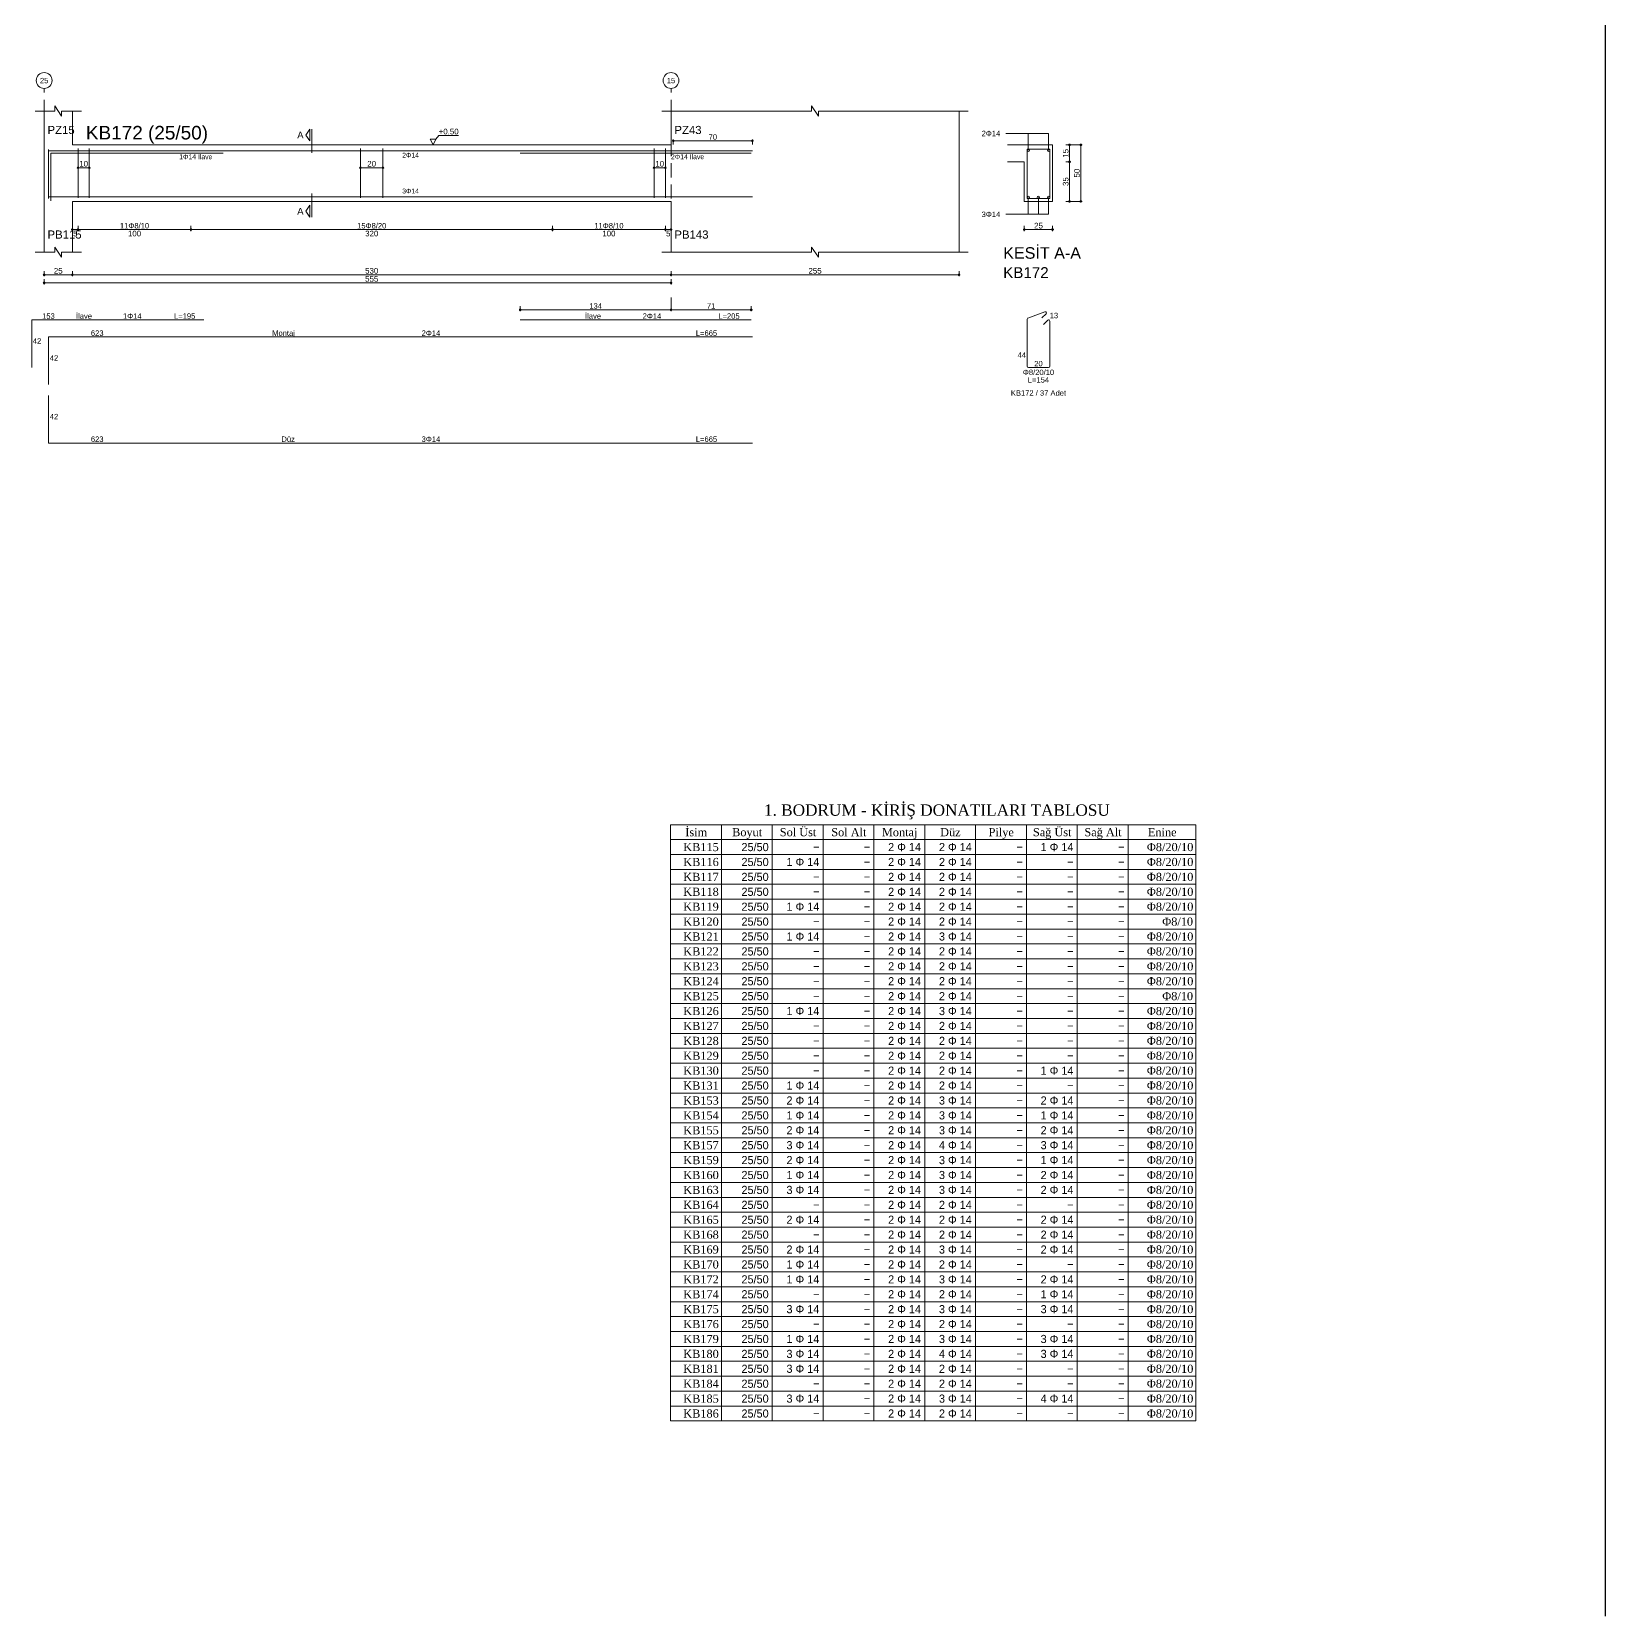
# Model space of a CAD drawing. Header units: millimetres. Extents: x 23801 to 80069, y 9628 to 14137.
# Drawn here: x 29244 to 31334, y 9628 to 11733 of the extents above; entities that cross this region are included whole.
import ezdxf

# ---------------------------------------------------------------- set-up
doc = ezdxf.new("R2010")
doc.units = ezdxf.units.MM
doc.linetypes.add('DASHDOT2', pattern=[12.7, 6.35, -3.175, 0, -3.175])
doc.linetypes.add('DASHED4', pattern=[18.75, 12.5, -6.25])
doc.layers.add('aks', color=251, linetype='DASHDOT2', lineweight=35)
for name, color, linetype in [('Donatı Metraj Tablosu', 7, 'Continuous'), ('Donatı Topl. Uzun. Yazısı', 7, 'Continuous'), ('Donatı Uz. Yazısı', 7, 'Continuous'), ('Donatı Yazısı', 7, 'Continuous'), ('Donatı Çizgisi', 7, 'Continuous'), ('Kiriş', 7, 'Continuous'), ('Standart', 7, 'Continuous'), ('Ölçülendirme', 7, 'Continuous')]:
    doc.layers.add(name, color=color, linetype=linetype)
doc.styles.add('arial_1_18', font='arial.ttf', dxfattribs={"height": 0.2})
doc.styles.add('symbol_1_18', font='symbol.ttf', dxfattribs={"height": 0.2})
doc.styles.add('times new roman_1_18', font='times.ttf', dxfattribs={"height": 0.2})

# ---------------------------------------------------------------- blocks, each defined once
blk = doc.blocks.new('IDE143Entity7370')
at = {"layer": 'aks', "color": 30, "linetype": 'DASHED4', "lineweight": 5}
for points in [[(22309.5, 2016.8), (22309.5, 2151.8)], [(22864.5, 2016.8), (22864.5, 2151.8)], [(22864.5, 1955.8), (22864.5, 1966.8)]]:
    blk.add_lwpolyline(points, dxfattribs=at)
at = {"layer": 'aks', "color": 1, "linetype": 'Continuous', "lineweight": 5}
for centre in [(22309.5, 2158.8), (22864.5, 2158.8)]:
    blk.add_circle(centre, 7, dxfattribs=at)
at = {"layer": 'Donatı Çizgisi', "color": 5, "linetype": 'Continuous', "lineweight": 5}
for points in [[(22313.5, 2054.4), (22313.5, 2097.8)], [(22313.5, 2096.4), (22936.5, 2096.4)], [(22315.5, 2052.4), (22315.5, 2094.4)], [(22315.5, 2094.4), (22468, 2094.4)], [(22339.5, 2055), (22339.5, 2098.6)], [(22349.5, 2055), (22349.5, 2098.6)], [(22589.5, 2055), (22589.5, 2098.6)], [(22609.5, 2055), (22609.5, 2098.6)], [(22731, 2094.4), (22935.5, 2094.4)], [(22849.5, 2055), (22849.5, 2098.6)], [(22859.5, 2055), (22859.5, 2098.6)], [(23179.8, 2054.3), (23179.8, 2097.9)], [(23179.8, 2097.9), (23199.8, 2097.9)], [(23199.8, 2054.3), (23199.8, 2097.9)], [(22313.5, 2055.8), (22936.5, 2055.8)], [(23179.8, 2054.3), (23199.8, 2054.3)], [(23180.5, 1948.5), (23195.5, 1954)], [(23192.9, 1948.7), (23196.6, 1952.3)], [(22298.5, 1904.8), (22298.5, 1946.8)], [(22298.5, 1946.8), (22451, 1946.8)], [(22731, 1946.8), (22935.5, 1946.8)], [(23179.8, 1905.7), (23179.8, 1947.6)], [(23194.3, 1942.8), (23198.1, 1946.6)], [(23199.8, 1905.7), (23199.8, 1945.8)], [(22313.5, 1889.7), (22313.5, 1931.7)], [(22313.5, 1931.7), (22936.5, 1931.7)], [(23180.9, 1904.7), (23198.8, 1904.7)], [(22313.5, 1837.8), (22313.5, 1879.8)], [(22313.5, 1837.8), (22936.5, 1837.8)]]:
    blk.add_lwpolyline(points, dxfattribs=at)
for centre in [(23180.8, 2096.9), (23198.8, 2096.9), (23180.8, 2055.3), (23189.8, 2055.3), (23198.8, 2055.3)]:
    blk.add_circle(centre, 1, dxfattribs=at)
for centre, start, end in [((23195.9, 1953), 315, 110), ((23180.9, 1947.6), 110, 180), ((23198.8, 1945.8), 0, 135), ((23180.9, 1905.7), 180, 270), ((23198.8, 1905.7), 270, 0)]:
    blk.add_arc(centre, 1.02, start, end, dxfattribs=at)
at = {"layer": 'Kiriş', "color": 1, "linetype": 'Continuous', "lineweight": 5}
for points in [[(22319, 2131.8), (22319, 2136.3)], [(22325, 2127.3), (22319, 2136.3)], [(22989, 2131.8), (22989, 2136.3)], [(22995, 2127.3), (22989, 2136.3)], [(22301.5, 2131.8), (22319, 2131.8)], [(22309.5, 2006.8), (22309.5, 2131.8)], [(22325, 2127.3), (22325, 2131.8)], [(22325, 2131.8), (22342.5, 2131.8)], [(22334.5, 2101.8), (22334.5, 2131.8)], [(22856.5, 2131.8), (22989, 2131.8)], [(22864.5, 2101.8), (22864.5, 2131.8)], [(22995, 2131.8), (23127.5, 2131.8)], [(22995, 2127.3), (22995, 2131.8)], [(23119.5, 2006.8), (23119.5, 2131.8)], [(22334.5, 2101.8), (22864.5, 2101.8)], [(23162.3, 2101.8), (23202.3, 2101.8)], [(23202.3, 2051.8), (23202.3, 2101.8)], [(23162.3, 2086.8), (23177.3, 2086.8)], [(23177.3, 2051.8), (23177.3, 2086.8)], [(22334.5, 2051.8), (22864.5, 2051.8)], [(22334.5, 2006.8), (22334.5, 2051.8)], [(22864.5, 2006.8), (22864.5, 2051.8)], [(23177.3, 2051.8), (23202.3, 2051.8)], [(22301.5, 2006.8), (22319, 2006.8)], [(22325, 2002.3), (22319, 2011.3)], [(22319, 2006.8), (22319, 2011.3)], [(22325, 2006.8), (22342.5, 2006.8)], [(22325, 2002.3), (22325, 2006.8)], [(22856.5, 2006.8), (22989, 2006.8)], [(22995, 2002.3), (22989, 2011.3)], [(22989, 2006.8), (22989, 2011.3)], [(22995, 2006.8), (23127.5, 2006.8)], [(22995, 2002.3), (22995, 2006.8)]]:
    blk.add_lwpolyline(points, dxfattribs=at)
at = {"layer": 'Ölçülendirme', "color": 1, "linetype": 'Continuous', "lineweight": 5}
for points in [[(22541.3, 2110.5), (22544.8, 2115.8)], [(22544.8, 2105.3), (22541.3, 2110.5)], [(22544.8, 2105.3), (22544.8, 2115.8)], [(22546.5, 2094.8), (22546.5, 2115.8)], [(22653.8, 2101.8), (22651.3, 2106.8)], [(22651.3, 2106.8), (22656.3, 2106.8)], [(22656.3, 2106.8), (22653.8, 2101.8)], [(22656.3, 2106.8), (22658.8, 2110.1)], [(22658.8, 2110.1), (22676.4, 2110.1)], [(22865.5, 2105.4), (22937.5, 2105.4)], [(22866.5, 2102.1), (22866.5, 2106.6)], [(22936.5, 2102.1), (22936.5, 2106.6)], [(23160.8, 2111.9), (23198.8, 2111.9)], [(23180.8, 2096.9), (23180.8, 2111.9)], [(23198.8, 2096.9), (23198.8, 2111.9)], [(22653.8, 2101.8), (22653.8, 2101.8)], [(23214.1, 2101.8), (23228.6, 2101.8)], [(23217.3, 2050.8), (23217.3, 2102.8)], [(23227.3, 2050.8), (23227.3, 2102.8)], [(22339.5, 2081.6), (22349.5, 2081.6)], [(22589.5, 2081.6), (22609.5, 2081.6)], [(22849.5, 2081.6), (22859.5, 2081.6)], [(23214.1, 2086.8), (23218.6, 2086.8)], [(22546.5, 2037.8), (22546.5, 2058.8)], [(23180.8, 2040.3), (23180.8, 2055.3)], [(23189.8, 2040.3), (23189.8, 2055.3)], [(23198.8, 2040.3), (23198.8, 2055.3)], [(23214.1, 2051.8), (23228.6, 2051.8)], [(22541.3, 2043), (22544.8, 2048.3)], [(22544.8, 2037.8), (22541.3, 2043)], [(22544.8, 2037.8), (22544.8, 2048.3)], [(23160.8, 2040.3), (23198.8, 2040.3)], [(22333.5, 2026.8), (22865.5, 2026.8)], [(22334.5, 2025.5), (22334.5, 2030)], [(22339.5, 2025.5), (22339.5, 2030)], [(22439.5, 2025.5), (22439.5, 2030)], [(22759.5, 2025.5), (22759.5, 2030)], [(22859.5, 2025.5), (22859.5, 2030)], [(22864.5, 2025.5), (22864.5, 2030)], [(23176.3, 2026.8), (23203.3, 2026.8)], [(23177.3, 2025.5), (23177.3, 2030)], [(23202.3, 2025.5), (23202.3, 2030)], [(22308.5, 1986.8), (23120.5, 1986.8)], [(22308.5, 1979.6), (22865.5, 1979.6)], [(22309.5, 1985.5), (22309.5, 1990)], [(22309.5, 1978.3), (22309.5, 1982.8)], [(22334.5, 1985.5), (22334.5, 1990)], [(22864.5, 1985.5), (22864.5, 1990)], [(22864.5, 1978.3), (22864.5, 1982.8)], [(23119.5, 1985.5), (23119.5, 1990)], [(22730, 1955.8), (22865.5, 1955.8)], [(22731, 1954.5), (22731, 1959)], [(22863.5, 1955.8), (22936.5, 1955.8)], [(22864.5, 1954.5), (22864.5, 1959)], [(22864.5, 1954.5), (22864.5, 1959)], [(22935.5, 1954.5), (22935.5, 1959)]]:
    blk.add_lwpolyline(points, dxfattribs=at)
for centre in [(22866.5, 2105.4), (22936.5, 2105.4), (23217.3, 2101.8), (23227.3, 2101.8), (22339.5, 2081.6), (22349.5, 2081.6), (22589.5, 2081.6), (22609.5, 2081.6), (22849.5, 2081.6), (22859.5, 2081.6), (23217.3, 2086.8), (23217.3, 2051.8), (23227.3, 2051.8), (22334.5, 2026.8), (22339.5, 2026.8), (22339.5, 2026.8), (22439.5, 2026.8), (22439.5, 2026.8), (22759.5, 2026.8), (22759.5, 2026.8), (22859.5, 2026.8), (22859.5, 2026.8), (22864.5, 2026.8), (23177.3, 2026.8), (23202.3, 2026.8), (22309.5, 1986.8), (22309.5, 1979.6), (22334.5, 1986.8), (22334.5, 1986.8), (22864.5, 1986.8), (22864.5, 1986.8), (22864.5, 1979.6), (23119.5, 1986.8), (22731, 1955.8), (22864.5, 1955.8), (22864.5, 1955.8), (22935.5, 1955.8)]:
    blk.add_circle(centre, 0.75, dxfattribs=at)
at = {"layer": 'aks', "color": 1, "linetype": 'Continuous', "lineweight": 5, "style": 'arial_1_18'}
for s, p in [('25', (22305.8, 2156.4)), ('15', (22860.8, 2156.4))]:
    blk.add_text(s, height=4.73, dxfattribs=at).set_placement(p)
at = {"layer": 'Donatı Topl. Uzun. Yazısı', "color": 1, "linetype": 'Continuous', "lineweight": 5, "style": 'arial_1_18'}
for s, p in [('L=195', (22424.5, 1947.8)), ('L=205', (22906.4, 1947.8)), ('L=665', (22886.5, 1932.7)), ('L=154', (23180.4, 1891.3)), ('L=665', (22886.5, 1838.8))]:
    blk.add_text(s, height=4.8, dxfattribs=at).set_placement(p)
at = {"layer": 'Donatı Uz. Yazısı', "color": 1, "linetype": 'Continuous', "lineweight": 5, "style": 'arial_1_18'}
for s, p in [('153', (22307.7, 1947.8)), ('13', (23199.8, 1948.3)), ('623', (22350.9, 1932.7)), ('42', (22299.5, 1925.8)), ('42', (22314.5, 1910.7)), ('44', (23171.4, 1913.4)), ('20', (23186.1, 1905.7)), ('42', (22314.5, 1858.8)), ('623', (22350.9, 1838.8))]:
    blk.add_text(s, height=4.8, dxfattribs=at).set_placement(p)
at = {"layer": 'Donatı Yazısı', "color": 5, "linetype": 'Continuous', "lineweight": 5, "style": 'arial_1_18'}
for s, height, p in [('2Φ14', 4.8, (23139.5, 2109.5)), ('1Φ14 İlave', 4.32, (22429.1, 2089.1)), ('2Φ14 İlave', 4.32, (22864.5, 2089.1)), ('3Φ14', 4.8, (23139.5, 2037.9)), ('1Φ14', 4.8, (22379.3, 1947.8)), ('2Φ14', 4.8, (22839.4, 1947.8)), ('2Φ14', 4.8, (22643.7, 1932.7)), ('Φ8/20/10', 4.8, (23176, 1898)), ('KB172 / 37 Adet', 4.8, (23165.4, 1879.7)), ('3Φ14', 4.8, (22643.7, 1838.8))]:
    blk.add_text(s, height=height, dxfattribs=at).set_placement(p)
for s, p in [('2Φ14', (22626.5, 2090.5)), ('3Φ14', (22626.5, 2058.8))]:
    blk.add_text(s, height=4.32, rotation=360, dxfattribs=at).set_placement(p)
at = {"layer": 'Donatı Yazısı', "color": 1, "linetype": 'Continuous', "lineweight": 5, "style": 'arial_1_18'}
for s, p in [('İlave', (22337.7, 1947.8)), ('İlave', (22788.4, 1947.8)), ('Montaj', (22511.4, 1932.7)), ('Düz', (22519.6, 1838.8))]:
    blk.add_text(s, height=4.8, dxfattribs=at).set_placement(p)
at = {"layer": 'Kiriş', "color": 1, "linetype": 'Continuous', "lineweight": 5, "style": 'arial_1_18'}
for s, height, p in [('KB172 (25/50)', 12, (22346.5, 2106.6)), ('PZ15', 7.2, (22312.5, 2111.4)), ('PZ43', 7.2, (22867.5, 2111.4)), ('PB115', 7.2, (22312.5, 2018.8)), ('PB143', 7.2, (22867.5, 2018.8)), ('KESİT A-A', 10.2, (23158.6, 2001)), ('KB172', 9.6, (23158.6, 1983.9))]:
    blk.add_text(s, height=height, dxfattribs=at).set_placement(p)
at = {"layer": 'Ölçülendirme', "color": 1, "linetype": 'Continuous', "lineweight": 5, "style": 'arial_1_18'}
for s, height, p in [('A', 5.95, (22533.6, 2107.6)), ('+0.50', 5, (22658.8, 2111.1)), ('70', 4.8, (22897.8, 2106.4)), ('A', 5.95, (22533.6, 2040.1)), ('5', 5, (22335.1, 2020.8)), ('100', 5, (22383.7, 2020.8)), ('320', 5, (22593.7, 2020.8)), ('100', 5, (22803.7, 2020.8)), ('5', 5, (22860.1, 2020.8)), ('25', 5, (23186, 2027.8)), ('25', 5, (22318.1, 1987.8)), ('530', 5, (22593.7, 1987.8)), ('255', 5, (22986.2, 1987.8)), ('555', 5, (22593.7, 1980.6))]:
    blk.add_text(s, height=height, dxfattribs=at).set_placement(p)
for s, rotation, p in [('15', 90, (23216.4, 2090.4)), ('10', 360, (22340.6, 2082.6)), ('20', 360, (22595.6, 2082.6)), ('10', 360, (22850.6, 2082.6)), ('50', 90, (23226.4, 2072.9)), ('35', 90, (23216.4, 2065.4))]:
    blk.add_text(s, height=5, rotation=rotation, dxfattribs=at).set_placement(p)
at = {"layer": 'Ölçülendirme', "color": 5, "linetype": 'Continuous', "lineweight": 5, "style": 'arial_1_18'}
for s, p in [('11Φ8/10', (22376.6, 2027.8)), ('15Φ8/20', (22586.6, 2027.8)), ('11Φ8/10', (22796.6, 2027.8)), ('134', (22792.2, 1956.8)), ('71', (22896.3, 1956.8))]:
    blk.add_text(s, height=4.8, dxfattribs=at).set_placement(p)
blk = doc.blocks.new('IDE143Entity7382')
at = {"layer": 'Donatı Metraj Tablosu', "color": 1, "linetype": 'Continuous', "lineweight": 5}
for points in [[(28798, 352), (29108, 352)], [(28798, 352), (28798, 0)], [(28828, 352), (28828, 0)], [(28858, 352), (28858, 0)], [(28888, 352), (28888, 0)], [(28918, 352), (28918, 0)], [(28948, 352), (28948, 0)], [(28978, 352), (28978, 0)], [(29008, 352), (29008, 0)], [(29038, 352), (29038, 0)], [(29068, 352), (29068, 0)], [(29108, 352), (29108, 0)], [(28798, 343.2), (29108, 343.2)], [(28798, 334.4), (29108, 334.4)], [(28798, 325.6), (29108, 325.6)], [(28798, 316.8), (29108, 316.8)], [(28798, 308), (29108, 308)], [(28798, 299.2), (29108, 299.2)], [(28798, 290.4), (29108, 290.4)], [(28798, 281.6), (29108, 281.6)], [(28798, 272.8), (29108, 272.8)], [(28798, 264), (29108, 264)], [(28798, 255.2), (29108, 255.2)], [(28798, 246.4), (29108, 246.4)], [(28798, 237.6), (29108, 237.6)], [(28798, 228.8), (29108, 228.8)], [(28798, 220), (29108, 220)], [(28798, 211.2), (29108, 211.2)], [(28798, 202.4), (29108, 202.4)], [(28798, 193.6), (29108, 193.6)], [(28798, 184.8), (29108, 184.8)], [(28798, 176), (29108, 176)], [(28798, 167.2), (29108, 167.2)], [(28798, 158.4), (29108, 158.4)], [(28798, 149.6), (29108, 149.6)], [(28798, 140.8), (29108, 140.8)], [(28798, 132), (29108, 132)], [(28798, 123.2), (29108, 123.2)], [(28798, 114.4), (29108, 114.4)], [(28798, 105.6), (29108, 105.6)], [(28798, 96.8), (29108, 96.8)], [(28798, 88), (29108, 88)], [(28798, 79.2), (29108, 79.2)], [(28798, 70.4), (29108, 70.4)], [(28798, 61.6), (29108, 61.6)], [(28798, 52.8), (29108, 52.8)], [(28798, 44), (29108, 44)], [(28798, 35.2), (29108, 35.2)], [(28798, 26.4), (29108, 26.4)], [(28798, 17.6), (29108, 17.6)], [(28798, 8.8), (29108, 8.8)], [(28798, 0), (29108, 0)]]:
    blk.add_lwpolyline(points, dxfattribs=at)
for s, height, style, p in [('1. BODRUM - KİRİŞ DONATILARI TABLOSU', 6.72, 'times new roman_1_18', (28853.12, 357.28)), ('İsim', 4.8, 'times new roman_1_18', (28806.69, 345.2)), ('Boyut', 4.8, 'times new roman_1_18', (28834.32, 345.2)), ('Sol Üst', 4.8, 'times new roman_1_18', (28862.45, 345.2)), ('Sol Alt', 4.8, 'times new roman_1_18', (28892.84, 345.2)), ('Montaj', 4.8, 'times new roman_1_18', (28922.75, 345.2)), ('Düz', 4.8, 'times new roman_1_18', (28957.09, 345.2)), ('Pilye', 4.8, 'times new roman_1_18', (28985.7, 345.2)), ('Sağ Üst', 4.8, 'times new roman_1_18', (29011.86, 345.2)), ('Sağ Alt', 4.8, 'times new roman_1_18', (29042.25, 345.2)), ('Enine', 4.8, 'times new roman_1_18', (29079.72, 345.2)), ('KB115', 4.8, 'times new roman_1_18', (28805.49, 336.4)), ('25/50', 4.8, 'symbol_1_18', (28839.83, 336.4)), ('-', 4.8, 'symbol_1_18', (28882.1, 336.4)), ('-', 4.8, 'symbol_1_18', (28912.1, 336.4)), ('2 F 14', 4.8, 'symbol_1_18', (28926.39, 336.4)), ('2 F 14', 4.8, 'symbol_1_18', (28956.39, 336.4)), ('-', 4.8, 'symbol_1_18', (29002.1, 336.4)), ('1 F 14', 4.8, 'symbol_1_18', (29016.39, 336.4)), ('-', 4.8, 'symbol_1_18', (29062.1, 336.4)), ('Φ8/20/10', 4.8, 'times new roman_1_18', (29079.11, 336.4)), ('KB116', 4.8, 'times new roman_1_18', (28805.49, 327.6)), ('25/50', 4.8, 'symbol_1_18', (28839.83, 327.6)), ('1 F 14', 4.8, 'symbol_1_18', (28866.39, 327.6)), ('-', 4.8, 'symbol_1_18', (28912.1, 327.6)), ('2 F 14', 4.8, 'symbol_1_18', (28926.39, 327.6)), ('2 F 14', 4.8, 'symbol_1_18', (28956.39, 327.6)), ('-', 4.8, 'symbol_1_18', (29002.1, 327.6)), ('-', 4.8, 'symbol_1_18', (29032.1, 327.6)), ('-', 4.8, 'symbol_1_18', (29062.1, 327.6)), ('Φ8/20/10', 4.8, 'times new roman_1_18', (29079.11, 327.6)), ('KB117', 4.8, 'times new roman_1_18', (28805.49, 318.8)), ('25/50', 4.8, 'symbol_1_18', (28839.83, 318.8)), ('-', 4.8, 'symbol_1_18', (28882.1, 318.8)), ('-', 4.8, 'symbol_1_18', (28912.1, 318.8)), ('2 F 14', 4.8, 'symbol_1_18', (28926.39, 318.8)), ('2 F 14', 4.8, 'symbol_1_18', (28956.39, 318.8)), ('-', 4.8, 'symbol_1_18', (29002.1, 318.8)), ('-', 4.8, 'symbol_1_18', (29032.1, 318.8)), ('-', 4.8, 'symbol_1_18', (29062.1, 318.8)), ('Φ8/20/10', 4.8, 'times new roman_1_18', (29079.11, 318.8)), ('KB118', 4.8, 'times new roman_1_18', (28805.49, 310)), ('25/50', 4.8, 'symbol_1_18', (28839.83, 310)), ('-', 4.8, 'symbol_1_18', (28882.1, 310)), ('-', 4.8, 'symbol_1_18', (28912.1, 310)), ('2 F 14', 4.8, 'symbol_1_18', (28926.39, 310)), ('2 F 14', 4.8, 'symbol_1_18', (28956.39, 310)), ('-', 4.8, 'symbol_1_18', (29002.1, 310)), ('-', 4.8, 'symbol_1_18', (29032.1, 310)), ('-', 4.8, 'symbol_1_18', (29062.1, 310)), ('Φ8/20/10', 4.8, 'times new roman_1_18', (29079.11, 310)), ('KB119', 4.8, 'times new roman_1_18', (28805.49, 301.2)), ('25/50', 4.8, 'symbol_1_18', (28839.83, 301.2)), ('1 F 14', 4.8, 'symbol_1_18', (28866.39, 301.2)), ('-', 4.8, 'symbol_1_18', (28912.1, 301.2)), ('2 F 14', 4.8, 'symbol_1_18', (28926.39, 301.2)), ('2 F 14', 4.8, 'symbol_1_18', (28956.39, 301.2)), ('-', 4.8, 'symbol_1_18', (29002.1, 301.2)), ('-', 4.8, 'symbol_1_18', (29032.1, 301.2)), ('-', 4.8, 'symbol_1_18', (29062.1, 301.2)), ('Φ8/20/10', 4.8, 'times new roman_1_18', (29079.11, 301.2)), ('KB120', 4.8, 'times new roman_1_18', (28805.49, 292.4)), ('25/50', 4.8, 'symbol_1_18', (28839.83, 292.4)), ('-', 4.8, 'symbol_1_18', (28882.1, 292.4)), ('-', 4.8, 'symbol_1_18', (28912.1, 292.4)), ('2 F 14', 4.8, 'symbol_1_18', (28926.39, 292.4)), ('2 F 14', 4.8, 'symbol_1_18', (28956.39, 292.4)), ('-', 4.8, 'symbol_1_18', (29002.1, 292.4)), ('-', 4.8, 'symbol_1_18', (29032.1, 292.4)), ('-', 4.8, 'symbol_1_18', (29062.1, 292.4)), ('Φ8/10', 4.8, 'times new roman_1_18', (29088.19, 292.4)), ('KB121', 4.8, 'times new roman_1_18', (28805.49, 283.6)), ('25/50', 4.8, 'symbol_1_18', (28839.83, 283.6)), ('1 F 14', 4.8, 'symbol_1_18', (28866.39, 283.6)), ('-', 4.8, 'symbol_1_18', (28912.1, 283.6)), ('2 F 14', 4.8, 'symbol_1_18', (28926.39, 283.6)), ('3 F 14', 4.8, 'symbol_1_18', (28956.39, 283.6)), ('-', 4.8, 'symbol_1_18', (29002.1, 283.6)), ('-', 4.8, 'symbol_1_18', (29032.1, 283.6)), ('-', 4.8, 'symbol_1_18', (29062.1, 283.6)), ('Φ8/20/10', 4.8, 'times new roman_1_18', (29079.11, 283.6)), ('KB122', 4.8, 'times new roman_1_18', (28805.49, 274.8)), ('25/50', 4.8, 'symbol_1_18', (28839.83, 274.8)), ('-', 4.8, 'symbol_1_18', (28882.1, 274.8)), ('-', 4.8, 'symbol_1_18', (28912.1, 274.8)), ('2 F 14', 4.8, 'symbol_1_18', (28926.39, 274.8)), ('2 F 14', 4.8, 'symbol_1_18', (28956.39, 274.8)), ('-', 4.8, 'symbol_1_18', (29002.1, 274.8)), ('-', 4.8, 'symbol_1_18', (29032.1, 274.8)), ('-', 4.8, 'symbol_1_18', (29062.1, 274.8)), ('Φ8/20/10', 4.8, 'times new roman_1_18', (29079.11, 274.8)), ('KB123', 4.8, 'times new roman_1_18', (28805.49, 266)), ('KB124', 4.8, 'times new roman_1_18', (28805.49, 257.2)), ('25/50', 4.8, 'symbol_1_18', (28839.83, 266)), ('25/50', 4.8, 'symbol_1_18', (28839.83, 257.2)), ('-', 4.8, 'symbol_1_18', (28882.1, 266)), ('-', 4.8, 'symbol_1_18', (28912.1, 266)), ('2 F 14', 4.8, 'symbol_1_18', (28926.39, 266)), ('2 F 14', 4.8, 'symbol_1_18', (28926.39, 257.2)), ('2 F 14', 4.8, 'symbol_1_18', (28956.39, 266)), ('2 F 14', 4.8, 'symbol_1_18', (28956.39, 257.2)), ('-', 4.8, 'symbol_1_18', (29002.1, 266)), ('-', 4.8, 'symbol_1_18', (29032.1, 266)), ('-', 4.8, 'symbol_1_18', (29062.1, 266)), ('Φ8/20/10', 4.8, 'times new roman_1_18', (29079.11, 266)), ('Φ8/20/10', 4.8, 'times new roman_1_18', (29079.11, 257.2)), ('KB125', 4.8, 'times new roman_1_18', (28805.49, 248.4)), ('25/50', 4.8, 'symbol_1_18', (28839.83, 248.4)), ('-', 4.8, 'symbol_1_18', (28882.1, 257.2)), ('-', 4.8, 'symbol_1_18', (28912.1, 257.2)), ('2 F 14', 4.8, 'symbol_1_18', (28926.39, 248.4)), ('2 F 14', 4.8, 'symbol_1_18', (28956.39, 248.4)), ('-', 4.8, 'symbol_1_18', (29002.1, 257.2)), ('-', 4.8, 'symbol_1_18', (29032.1, 257.2)), ('-', 4.8, 'symbol_1_18', (29062.1, 257.2)), ('Φ8/10', 4.8, 'times new roman_1_18', (29088.19, 248.4)), ('KB126', 4.8, 'times new roman_1_18', (28805.49, 239.6)), ('25/50', 4.8, 'symbol_1_18', (28839.83, 239.6)), ('1 F 14', 4.8, 'symbol_1_18', (28866.39, 239.6)), ('-', 4.8, 'symbol_1_18', (28882.1, 248.4)), ('-', 4.8, 'symbol_1_18', (28912.1, 248.4)), ('2 F 14', 4.8, 'symbol_1_18', (28926.39, 239.6)), ('3 F 14', 4.8, 'symbol_1_18', (28956.39, 239.6)), ('-', 4.8, 'symbol_1_18', (29002.1, 248.4)), ('-', 4.8, 'symbol_1_18', (29032.1, 248.4)), ('-', 4.8, 'symbol_1_18', (29062.1, 248.4)), ('Φ8/20/10', 4.8, 'times new roman_1_18', (29079.11, 239.6)), ('KB127', 4.8, 'times new roman_1_18', (28805.49, 230.8)), ('25/50', 4.8, 'symbol_1_18', (28839.83, 230.8)), ('-', 4.8, 'symbol_1_18', (28912.1, 239.6)), ('2 F 14', 4.8, 'symbol_1_18', (28926.39, 230.8)), ('2 F 14', 4.8, 'symbol_1_18', (28956.39, 230.8)), ('-', 4.8, 'symbol_1_18', (29002.1, 239.6)), ('-', 4.8, 'symbol_1_18', (29032.1, 239.6)), ('-', 4.8, 'symbol_1_18', (29062.1, 239.6)), ('Φ8/20/10', 4.8, 'times new roman_1_18', (29079.11, 230.8)), ('KB128', 4.8, 'times new roman_1_18', (28805.49, 222)), ('25/50', 4.8, 'symbol_1_18', (28839.83, 222)), ('-', 4.8, 'symbol_1_18', (28882.1, 230.8)), ('-', 4.8, 'symbol_1_18', (28882.1, 222)), ('-', 4.8, 'symbol_1_18', (28912.1, 230.8)), ('-', 4.8, 'symbol_1_18', (28912.1, 222)), ('2 F 14', 4.8, 'symbol_1_18', (28926.39, 222)), ('2 F 14', 4.8, 'symbol_1_18', (28956.39, 222)), ('-', 4.8, 'symbol_1_18', (29002.1, 230.8)), ('-', 4.8, 'symbol_1_18', (29002.1, 222)), ('-', 4.8, 'symbol_1_18', (29032.1, 230.8)), ('-', 4.8, 'symbol_1_18', (29032.1, 222)), ('-', 4.8, 'symbol_1_18', (29062.1, 230.8)), ('-', 4.8, 'symbol_1_18', (29062.1, 222)), ('Φ8/20/10', 4.8, 'times new roman_1_18', (29079.11, 222)), ('KB129', 4.8, 'times new roman_1_18', (28805.49, 213.2)), ('25/50', 4.8, 'symbol_1_18', (28839.83, 213.2)), ('-', 4.8, 'symbol_1_18', (28882.1, 213.2)), ('-', 4.8, 'symbol_1_18', (28912.1, 213.2)), ('2 F 14', 4.8, 'symbol_1_18', (28926.39, 213.2)), ('2 F 14', 4.8, 'symbol_1_18', (28956.39, 213.2)), ('-', 4.8, 'symbol_1_18', (29002.1, 213.2)), ('-', 4.8, 'symbol_1_18', (29032.1, 213.2)), ('-', 4.8, 'symbol_1_18', (29062.1, 213.2)), ('Φ8/20/10', 4.8, 'times new roman_1_18', (29079.11, 213.2)), ('KB130', 4.8, 'times new roman_1_18', (28805.49, 204.4)), ('25/50', 4.8, 'symbol_1_18', (28839.83, 204.4)), ('-', 4.8, 'symbol_1_18', (28882.1, 204.4)), ('-', 4.8, 'symbol_1_18', (28912.1, 204.4)), ('2 F 14', 4.8, 'symbol_1_18', (28926.39, 204.4)), ('2 F 14', 4.8, 'symbol_1_18', (28956.39, 204.4)), ('-', 4.8, 'symbol_1_18', (29002.1, 204.4)), ('1 F 14', 4.8, 'symbol_1_18', (29016.39, 204.4)), ('-', 4.8, 'symbol_1_18', (29062.1, 204.4)), ('Φ8/20/10', 4.8, 'times new roman_1_18', (29079.11, 204.4)), ('KB131', 4.8, 'times new roman_1_18', (28805.49, 195.6)), ('25/50', 4.8, 'symbol_1_18', (28839.83, 195.6)), ('1 F 14', 4.8, 'symbol_1_18', (28866.39, 195.6)), ('-', 4.8, 'symbol_1_18', (28912.1, 195.6)), ('2 F 14', 4.8, 'symbol_1_18', (28926.39, 195.6)), ('2 F 14', 4.8, 'symbol_1_18', (28956.39, 195.6)), ('-', 4.8, 'symbol_1_18', (29002.1, 195.6)), ('-', 4.8, 'symbol_1_18', (29032.1, 195.6)), ('-', 4.8, 'symbol_1_18', (29062.1, 195.6)), ('Φ8/20/10', 4.8, 'times new roman_1_18', (29079.11, 195.6)), ('KB153', 4.8, 'times new roman_1_18', (28805.49, 186.8)), ('25/50', 4.8, 'symbol_1_18', (28839.83, 186.8)), ('2 F 14', 4.8, 'symbol_1_18', (28866.39, 186.8)), ('-', 4.8, 'symbol_1_18', (28912.1, 186.8)), ('2 F 14', 4.8, 'symbol_1_18', (28926.39, 186.8)), ('3 F 14', 4.8, 'symbol_1_18', (28956.39, 186.8)), ('-', 4.8, 'symbol_1_18', (29002.1, 186.8)), ('2 F 14', 4.8, 'symbol_1_18', (29016.39, 186.8)), ('-', 4.8, 'symbol_1_18', (29062.1, 186.8)), ('Φ8/20/10', 4.8, 'times new roman_1_18', (29079.11, 186.8)), ('KB154', 4.8, 'times new roman_1_18', (28805.49, 178)), ('25/50', 4.8, 'symbol_1_18', (28839.83, 178)), ('1 F 14', 4.8, 'symbol_1_18', (28866.39, 178)), ('-', 4.8, 'symbol_1_18', (28912.1, 178)), ('2 F 14', 4.8, 'symbol_1_18', (28926.39, 178)), ('3 F 14', 4.8, 'symbol_1_18', (28956.39, 178)), ('-', 4.8, 'symbol_1_18', (29002.1, 178)), ('1 F 14', 4.8, 'symbol_1_18', (29016.39, 178)), ('-', 4.8, 'symbol_1_18', (29062.1, 178)), ('Φ8/20/10', 4.8, 'times new roman_1_18', (29079.11, 178)), ('KB155', 4.8, 'times new roman_1_18', (28805.49, 169.2)), ('25/50', 4.8, 'symbol_1_18', (28839.83, 169.2)), ('2 F 14', 4.8, 'symbol_1_18', (28866.39, 169.2)), ('-', 4.8, 'symbol_1_18', (28912.1, 169.2)), ('2 F 14', 4.8, 'symbol_1_18', (28926.39, 169.2)), ('3 F 14', 4.8, 'symbol_1_18', (28956.39, 169.2)), ('-', 4.8, 'symbol_1_18', (29002.1, 169.2)), ('2 F 14', 4.8, 'symbol_1_18', (29016.39, 169.2)), ('-', 4.8, 'symbol_1_18', (29062.1, 169.2)), ('Φ8/20/10', 4.8, 'times new roman_1_18', (29079.11, 169.2)), ('KB157', 4.8, 'times new roman_1_18', (28805.49, 160.4)), ('25/50', 4.8, 'symbol_1_18', (28839.83, 160.4)), ('3 F 14', 4.8, 'symbol_1_18', (28866.39, 160.4)), ('-', 4.8, 'symbol_1_18', (28912.1, 160.4)), ('2 F 14', 4.8, 'symbol_1_18', (28926.39, 160.4)), ('4 F 14', 4.8, 'symbol_1_18', (28956.39, 160.4)), ('-', 4.8, 'symbol_1_18', (29002.1, 160.4)), ('3 F 14', 4.8, 'symbol_1_18', (29016.39, 160.4)), ('-', 4.8, 'symbol_1_18', (29062.1, 160.4)), ('Φ8/20/10', 4.8, 'times new roman_1_18', (29079.11, 160.4)), ('KB159', 4.8, 'times new roman_1_18', (28805.49, 151.6)), ('25/50', 4.8, 'symbol_1_18', (28839.83, 151.6)), ('2 F 14', 4.8, 'symbol_1_18', (28866.39, 151.6)), ('-', 4.8, 'symbol_1_18', (28912.1, 151.6)), ('2 F 14', 4.8, 'symbol_1_18', (28926.39, 151.6)), ('3 F 14', 4.8, 'symbol_1_18', (28956.39, 151.6)), ('-', 4.8, 'symbol_1_18', (29002.1, 151.6)), ('1 F 14', 4.8, 'symbol_1_18', (29016.39, 151.6)), ('-', 4.8, 'symbol_1_18', (29062.1, 151.6)), ('Φ8/20/10', 4.8, 'times new roman_1_18', (29079.11, 151.6)), ('KB160', 4.8, 'times new roman_1_18', (28805.49, 142.8)), ('25/50', 4.8, 'symbol_1_18', (28839.83, 142.8)), ('1 F 14', 4.8, 'symbol_1_18', (28866.39, 142.8)), ('-', 4.8, 'symbol_1_18', (28912.1, 142.8)), ('2 F 14', 4.8, 'symbol_1_18', (28926.39, 142.8)), ('3 F 14', 4.8, 'symbol_1_18', (28956.39, 142.8)), ('-', 4.8, 'symbol_1_18', (29002.1, 142.8)), ('2 F 14', 4.8, 'symbol_1_18', (29016.39, 142.8)), ('-', 4.8, 'symbol_1_18', (29062.1, 142.8)), ('Φ8/20/10', 4.8, 'times new roman_1_18', (29079.11, 142.8)), ('KB163', 4.8, 'times new roman_1_18', (28805.49, 134)), ('25/50', 4.8, 'symbol_1_18', (28839.83, 134)), ('3 F 14', 4.8, 'symbol_1_18', (28866.39, 134)), ('-', 4.8, 'symbol_1_18', (28912.1, 134)), ('2 F 14', 4.8, 'symbol_1_18', (28926.39, 134)), ('3 F 14', 4.8, 'symbol_1_18', (28956.39, 134)), ('-', 4.8, 'symbol_1_18', (29002.1, 134)), ('2 F 14', 4.8, 'symbol_1_18', (29016.39, 134)), ('-', 4.8, 'symbol_1_18', (29062.1, 134)), ('Φ8/20/10', 4.8, 'times new roman_1_18', (29079.11, 134)), ('KB164', 4.8, 'times new roman_1_18', (28805.49, 125.2)), ('25/50', 4.8, 'symbol_1_18', (28839.83, 125.2)), ('-', 4.8, 'symbol_1_18', (28882.1, 125.2)), ('-', 4.8, 'symbol_1_18', (28912.1, 125.2)), ('2 F 14', 4.8, 'symbol_1_18', (28926.39, 125.2)), ('2 F 14', 4.8, 'symbol_1_18', (28956.39, 125.2)), ('-', 4.8, 'symbol_1_18', (29002.1, 125.2)), ('-', 4.8, 'symbol_1_18', (29032.1, 125.2)), ('-', 4.8, 'symbol_1_18', (29062.1, 125.2)), ('Φ8/20/10', 4.8, 'times new roman_1_18', (29079.11, 125.2)), ('KB165', 4.8, 'times new roman_1_18', (28805.49, 116.4)), ('KB168', 4.8, 'times new roman_1_18', (28805.49, 107.6)), ('25/50', 4.8, 'symbol_1_18', (28839.83, 116.4)), ('25/50', 4.8, 'symbol_1_18', (28839.83, 107.6)), ('2 F 14', 4.8, 'symbol_1_18', (28866.39, 116.4)), ('-', 4.8, 'symbol_1_18', (28912.1, 116.4)), ('2 F 14', 4.8, 'symbol_1_18', (28926.39, 116.4)), ('2 F 14', 4.8, 'symbol_1_18', (28926.39, 107.6)), ('2 F 14', 4.8, 'symbol_1_18', (28956.39, 116.4)), ('2 F 14', 4.8, 'symbol_1_18', (28956.39, 107.6)), ('-', 4.8, 'symbol_1_18', (29002.1, 116.4)), ('2 F 14', 4.8, 'symbol_1_18', (29016.39, 116.4)), ('2 F 14', 4.8, 'symbol_1_18', (29016.39, 107.6)), ('-', 4.8, 'symbol_1_18', (29062.1, 116.4)), ('Φ8/20/10', 4.8, 'times new roman_1_18', (29079.11, 116.4)), ('Φ8/20/10', 4.8, 'times new roman_1_18', (29079.11, 107.6)), ('KB169', 4.8, 'times new roman_1_18', (28805.49, 98.8)), ('25/50', 4.8, 'symbol_1_18', (28839.83, 98.8)), ('2 F 14', 4.8, 'symbol_1_18', (28866.39, 98.8)), ('-', 4.8, 'symbol_1_18', (28882.1, 107.6)), ('-', 4.8, 'symbol_1_18', (28912.1, 107.6)), ('2 F 14', 4.8, 'symbol_1_18', (28926.39, 98.8)), ('3 F 14', 4.8, 'symbol_1_18', (28956.39, 98.8)), ('-', 4.8, 'symbol_1_18', (29002.1, 107.6)), ('2 F 14', 4.8, 'symbol_1_18', (29016.39, 98.8)), ('-', 4.8, 'symbol_1_18', (29062.1, 107.6)), ('Φ8/20/10', 4.8, 'times new roman_1_18', (29079.11, 98.8)), ('KB170', 4.8, 'times new roman_1_18', (28805.49, 90)), ('25/50', 4.8, 'symbol_1_18', (28839.83, 90)), ('1 F 14', 4.8, 'symbol_1_18', (28866.39, 90)), ('-', 4.8, 'symbol_1_18', (28912.1, 98.8)), ('2 F 14', 4.8, 'symbol_1_18', (28926.39, 90)), ('2 F 14', 4.8, 'symbol_1_18', (28956.39, 90)), ('-', 4.8, 'symbol_1_18', (29002.1, 98.8)), ('-', 4.8, 'symbol_1_18', (29062.1, 98.8)), ('Φ8/20/10', 4.8, 'times new roman_1_18', (29079.11, 90)), ('KB172', 4.8, 'times new roman_1_18', (28805.49, 81.2)), ('25/50', 4.8, 'symbol_1_18', (28839.83, 81.2)), ('1 F 14', 4.8, 'symbol_1_18', (28866.39, 81.2)), ('-', 4.8, 'symbol_1_18', (28912.1, 90)), ('2 F 14', 4.8, 'symbol_1_18', (28926.39, 81.2)), ('3 F 14', 4.8, 'symbol_1_18', (28956.39, 81.2)), ('-', 4.8, 'symbol_1_18', (29002.1, 90)), ('2 F 14', 4.8, 'symbol_1_18', (29016.39, 81.2)), ('-', 4.8, 'symbol_1_18', (29032.1, 90)), ('-', 4.8, 'symbol_1_18', (29062.1, 90)), ('Φ8/20/10', 4.8, 'times new roman_1_18', (29079.11, 81.2)), ('KB174', 4.8, 'times new roman_1_18', (28805.49, 72.4)), ('25/50', 4.8, 'symbol_1_18', (28839.83, 72.4)), ('-', 4.8, 'symbol_1_18', (28882.1, 72.4)), ('-', 4.8, 'symbol_1_18', (28912.1, 81.2)), ('-', 4.8, 'symbol_1_18', (28912.1, 72.4)), ('2 F 14', 4.8, 'symbol_1_18', (28926.39, 72.4)), ('2 F 14', 4.8, 'symbol_1_18', (28956.39, 72.4)), ('-', 4.8, 'symbol_1_18', (29002.1, 81.2)), ('-', 4.8, 'symbol_1_18', (29002.1, 72.4)), ('1 F 14', 4.8, 'symbol_1_18', (29016.39, 72.4)), ('-', 4.8, 'symbol_1_18', (29062.1, 81.2)), ('-', 4.8, 'symbol_1_18', (29062.1, 72.4)), ('Φ8/20/10', 4.8, 'times new roman_1_18', (29079.11, 72.4)), ('KB175', 4.8, 'times new roman_1_18', (28805.49, 63.6)), ('25/50', 4.8, 'symbol_1_18', (28839.83, 63.6)), ('3 F 14', 4.8, 'symbol_1_18', (28866.39, 63.6)), ('-', 4.8, 'symbol_1_18', (28912.1, 63.6)), ('2 F 14', 4.8, 'symbol_1_18', (28926.39, 63.6)), ('3 F 14', 4.8, 'symbol_1_18', (28956.39, 63.6)), ('-', 4.8, 'symbol_1_18', (29002.1, 63.6)), ('3 F 14', 4.8, 'symbol_1_18', (29016.39, 63.6)), ('-', 4.8, 'symbol_1_18', (29062.1, 63.6)), ('Φ8/20/10', 4.8, 'times new roman_1_18', (29079.11, 63.6)), ('KB176', 4.8, 'times new roman_1_18', (28805.49, 54.8)), ('25/50', 4.8, 'symbol_1_18', (28839.83, 54.8)), ('-', 4.8, 'symbol_1_18', (28882.1, 54.8)), ('-', 4.8, 'symbol_1_18', (28912.1, 54.8)), ('2 F 14', 4.8, 'symbol_1_18', (28926.39, 54.8)), ('2 F 14', 4.8, 'symbol_1_18', (28956.39, 54.8)), ('-', 4.8, 'symbol_1_18', (29002.1, 54.8)), ('-', 4.8, 'symbol_1_18', (29032.1, 54.8)), ('-', 4.8, 'symbol_1_18', (29062.1, 54.8)), ('Φ8/20/10', 4.8, 'times new roman_1_18', (29079.11, 54.8)), ('KB179', 4.8, 'times new roman_1_18', (28805.49, 46)), ('25/50', 4.8, 'symbol_1_18', (28839.83, 46)), ('1 F 14', 4.8, 'symbol_1_18', (28866.39, 46)), ('-', 4.8, 'symbol_1_18', (28912.1, 46)), ('2 F 14', 4.8, 'symbol_1_18', (28926.39, 46)), ('3 F 14', 4.8, 'symbol_1_18', (28956.39, 46)), ('-', 4.8, 'symbol_1_18', (29002.1, 46)), ('3 F 14', 4.8, 'symbol_1_18', (29016.39, 46)), ('-', 4.8, 'symbol_1_18', (29062.1, 46)), ('Φ8/20/10', 4.8, 'times new roman_1_18', (29079.11, 46)), ('KB180', 4.8, 'times new roman_1_18', (28805.49, 37.2)), ('25/50', 4.8, 'symbol_1_18', (28839.83, 37.2)), ('3 F 14', 4.8, 'symbol_1_18', (28866.39, 37.2)), ('-', 4.8, 'symbol_1_18', (28912.1, 37.2)), ('2 F 14', 4.8, 'symbol_1_18', (28926.39, 37.2)), ('4 F 14', 4.8, 'symbol_1_18', (28956.39, 37.2)), ('-', 4.8, 'symbol_1_18', (29002.1, 37.2)), ('3 F 14', 4.8, 'symbol_1_18', (29016.39, 37.2)), ('-', 4.8, 'symbol_1_18', (29062.1, 37.2)), ('Φ8/20/10', 4.8, 'times new roman_1_18', (29079.11, 37.2)), ('KB181', 4.8, 'times new roman_1_18', (28805.49, 28.4)), ('25/50', 4.8, 'symbol_1_18', (28839.83, 28.4)), ('3 F 14', 4.8, 'symbol_1_18', (28866.39, 28.4)), ('-', 4.8, 'symbol_1_18', (28912.1, 28.4)), ('2 F 14', 4.8, 'symbol_1_18', (28926.39, 28.4)), ('2 F 14', 4.8, 'symbol_1_18', (28956.39, 28.4)), ('-', 4.8, 'symbol_1_18', (29002.1, 28.4)), ('-', 4.8, 'symbol_1_18', (29032.1, 28.4)), ('-', 4.8, 'symbol_1_18', (29062.1, 28.4)), ('Φ8/20/10', 4.8, 'times new roman_1_18', (29079.11, 28.4)), ('KB184', 4.8, 'times new roman_1_18', (28805.49, 19.6)), ('25/50', 4.8, 'symbol_1_18', (28839.83, 19.6)), ('-', 4.8, 'symbol_1_18', (28882.1, 19.6)), ('-', 4.8, 'symbol_1_18', (28912.1, 19.6)), ('2 F 14', 4.8, 'symbol_1_18', (28926.39, 19.6)), ('2 F 14', 4.8, 'symbol_1_18', (28956.39, 19.6)), ('-', 4.8, 'symbol_1_18', (29002.1, 19.6)), ('-', 4.8, 'symbol_1_18', (29032.1, 19.6)), ('-', 4.8, 'symbol_1_18', (29062.1, 19.6)), ('Φ8/20/10', 4.8, 'times new roman_1_18', (29079.11, 19.6)), ('KB185', 4.8, 'times new roman_1_18', (28805.49, 10.8)), ('25/50', 4.8, 'symbol_1_18', (28839.83, 10.8)), ('3 F 14', 4.8, 'symbol_1_18', (28866.39, 10.8)), ('-', 4.8, 'symbol_1_18', (28912.1, 10.8)), ('2 F 14', 4.8, 'symbol_1_18', (28926.39, 10.8)), ('3 F 14', 4.8, 'symbol_1_18', (28956.39, 10.8)), ('-', 4.8, 'symbol_1_18', (29002.1, 10.8)), ('4 F 14', 4.8, 'symbol_1_18', (29016.39, 10.8)), ('-', 4.8, 'symbol_1_18', (29062.1, 10.8)), ('Φ8/20/10', 4.8, 'times new roman_1_18', (29079.11, 10.8)), ('KB186', 4.8, 'times new roman_1_18', (28805.49, 2)), ('25/50', 4.8, 'symbol_1_18', (28839.83, 2)), ('-', 4.8, 'symbol_1_18', (28882.1, 2)), ('-', 4.8, 'symbol_1_18', (28912.1, 2)), ('2 F 14', 4.8, 'symbol_1_18', (28926.39, 2)), ('2 F 14', 4.8, 'symbol_1_18', (28956.39, 2)), ('-', 4.8, 'symbol_1_18', (29002.1, 2)), ('-', 4.8, 'symbol_1_18', (29032.1, 2)), ('-', 4.8, 'symbol_1_18', (29062.1, 2)), ('Φ8/20/10', 4.8, 'times new roman_1_18', (29079.11, 2))]:
    blk.add_text(s, height=height, dxfattribs=dict(at, style=style)).set_placement(p)

msp = doc.modelspace()

# ---------------------------------------------------------------- linework, layer by layer
msp.add_line((31334.1, 14128.3), (31334.1, 9628.3))

# ---------------------------------------------------------------- block references
at = {"layer": 'Standart'}
for name, p, xscale, yscale, zscale in [('IDE143Entity7370', (-4203.4, 8430.1), 1.5, 1.5, 1.5), ('IDE143Entity7382', (-34702.7, 9887.8), 2.25, 2.25, 2.25)]:
    msp.add_blockref(name, p, dxfattribs=dict(at, xscale=xscale, yscale=yscale, zscale=zscale))

doc.saveas('drawing.dxf')
